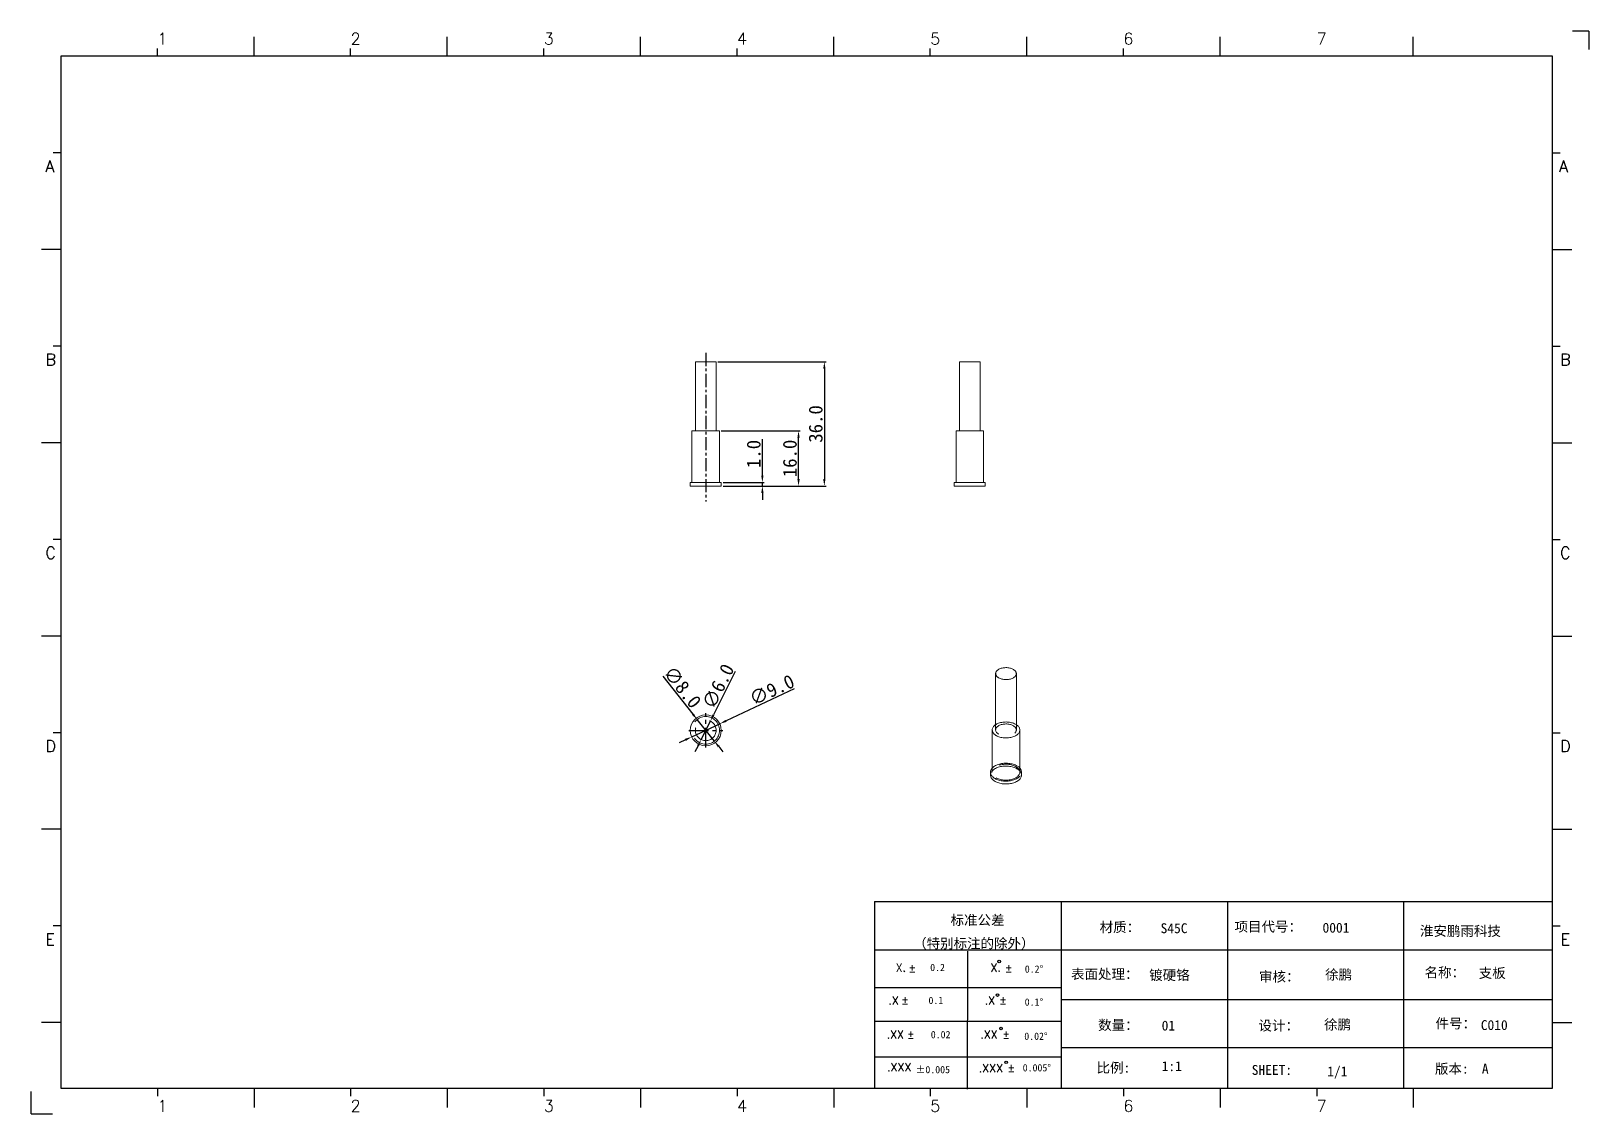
# Model space of a CAD drawing. Extents: x 83 to 30050, y -7164 to 695.
# Drawn here: x 8669.3 to 9121, y -1684.3 to -1370.4 of the extents above; entities that cross this region are included whole.
import ezdxf
from ezdxf.enums import TextEntityAlignment as Align

# ---------------------------------------------------------------- set-up
doc = ezdxf.new("R2010")
doc.units = 0
doc.header["$LTSCALE"] = 8
doc.header["$MEASUREMENT"] = 0
doc.header["$PDSIZE"] = 5
doc.linetypes.add('CENTER', pattern=[2, 1.25, -0.25, 0.25, -0.25])
doc.linetypes.add('HIDDEN', pattern=[1.905, 1.27, -0.635])
doc.layers.get('0').update_dxf_attribs({"linetype": 'CONTINUOUS'})
doc.layers.get('Defpoints').update_dxf_attribs({"linetype": 'CONTINUOUS'})
doc.layers.add('41', color=3, linetype='CONTINUOUS')
doc.layers.add('dim', color=82, linetype='CONTINUOUS', lineweight=9)
doc.styles.add('SIMPLEX', font='SIMPLEX')
doc.styles.get("Standard").update_dxf_attribs({"font": '', "height": 4})
doc.styles.get('Standard').set_extended_font_data('SimSun')
doc.dimstyles.new('ISO-25', dxfattribs={"dimtxt": 6, "dimasz": 2.5, "dimexe": 1.25, "dimexo": 0.625, "dimtad": 1, "dimdec": 1, "dimzin": 1, "dimdsep": 46, "dimtxsty": 'Standard', "dimcen": 2.5, "dimadec": 0, "dimazin": 0, "dimtm": 1e-09, "dimtfac": 1, "dimtdec": 1, "dimtmove": 0, "dimatfit": 3, "dimfxl": 1, "dimtolj": 1, "dimtzin": 0, "dimarcsym": 0})

# ---------------------------------------------------------------- blocks, each defined once
blk = doc.blocks.new('A$C0BB32EA6')
at = {"layer": '41'}
for p, q in [((90.21, 427.84), (90.21, 435.66)), ((168.4, 427.84), (168.4, 435.66)), ((168.4, 427.84), (168.4, 435.66)), ((168.4, 427.84), (168.4, 435.66)), ((246.58, 427.84), (246.58, 435.66)), ((246.58, 427.84), (246.58, 435.66)), ((324.77, 427.84), (324.77, 435.66)), ((402.96, 427.84), (402.96, 435.66)), ((481.15, 427.84), (481.15, 435.66)), ((559.34, 427.84), (559.34, 435.66)), ((51.11, 427.84), (51.11, 430.97)), ((129.3, 427.84), (129.3, 430.97)), ((129.3, 427.84), (129.3, 430.97)), ((129.3, 427.84), (129.3, 430.97)), ((207.49, 427.84), (207.49, 430.97)), ((207.49, 427.84), (207.49, 430.97)), ((285.68, 427.84), (285.68, 430.97)), ((363.87, 427.84), (363.87, 430.97)), ((442.06, 427.84), (442.06, 430.97)), ((615.63, 427.84), (12.02, 427.84)), ((12.02, 427.84), (12.02, 10.32)), ((615.63, 10.32), (615.63, 427.84)), ((12.02, 388.75), (8.89, 388.75)), ((615.63, 388.75), (618.76, 388.75)), ((12.02, 349.66), (4.2, 349.66)), ((615.63, 349.66), (623.45, 349.66)), ((12.02, 310.56), (8.89, 310.56)), ((615.63, 310.56), (618.76, 310.56)), ((12.02, 271.47), (4.2, 271.47)), ((615.63, 271.47), (623.45, 271.47)), ((12.02, 232.37), (8.89, 232.37)), ((615.63, 232.37), (618.76, 232.37)), ((12.02, 193.28), (4.2, 193.28)), ((615.63, 193.28), (623.45, 193.28)), ((12.02, 154.18), (8.89, 154.18)), ((615.63, 154.18), (618.76, 154.18)), ((12.02, 115.09), (4.2, 115.09)), ((615.63, 115.09), (623.45, 115.09)), ((341.34, 85.85), (615.63, 85.85)), ((341.34, 85.85), (341.34, 10.32)), ((416.87, 85.85), (416.87, 10.32)), ((484.16, 85.85), (484.16, 10.32)), ((555.4, 85.7), (555.4, 10.17)), ((12.02, 76), (8.89, 76)), ((615.63, 76), (618.76, 76)), ((615.63, 66.14), (341.34, 66.14)), ((378.86, 10.02), (379.1, 65.84)), ((341.34, 51.12), (416.87, 51.12)), ((615.63, 46.17), (416.87, 46.17)), ((12.02, 36.9), (4.2, 36.9)), ((341.34, 37.5), (401.12, 37.5)), ((341.34, 37.5), (416.87, 37.5)), ((615.63, 36.9), (623.45, 36.9)), ((615.63, 26.74), (416.87, 26.74)), ((341.34, 23.05), (401.87, 23.05)), ((341.34, 23.05), (401.87, 23.05)), ((341.34, 23.05), (401.87, 23.05)), ((341.34, 23.05), (401.87, 23.05)), ((341.34, 23.05), (401.87, 23.05)), ((341.34, 23.05), (416.87, 23.05)), ((12.02, 10.32), (615.63, 10.32)), ((51.11, 10.32), (51.11, 7.19)), ((90.21, 10.32), (90.21, 2.5)), ((129.3, 10.32), (129.3, 7.19)), ((168.4, 10.32), (168.4, 2.5)), ((207.49, 10.32), (207.49, 7.19)), ((246.58, 10.32), (246.58, 2.5)), ((285.68, 10.32), (285.68, 7.19)), ((324.77, 10.32), (324.77, 2.5)), ((326.34, 10.32), (401.87, 10.32)), ((363.87, 10.32), (363.87, 7.19)), ((402.96, 10.32), (402.96, 2.5)), ((442.06, 10.32), (442.06, 7.19)), ((481.15, 10.32), (481.15, 2.5)), ((520.24, 10.32), (520.24, 7.19)), ((559.34, 10.32), (559.34, 2.5))]:
    blk.add_line(p, q, dxfattribs=at)
at = {"layer": '41', "linetype": 'Continuous'}
for p, q in [((630.37, 437.94), (623.79, 437.94)), ((630.37, 437.94), (630.37, 430.59)), ((0, 0), (0, 8.98)), ((0, 0), (8.64, 0))]:
    blk.add_line(p, q, dxfattribs=at)
at = {"layer": '41'}
for centre in [(391.73, 61.61), (391.07, 48.04), (392.49, 34.54), (394.6, 20.83)]:
    blk.add_circle(centre, 0.516, dxfattribs=at)
at = {"layer": '41', "style": 'SIMPLEX'}
for s, height, p in [('1', 4.69, (51.11, 432.54)), ('2', 4.69, (129.3, 432.54)), ('3', 4.69, (207.49, 432.54)), ('4', 4.69, (285.68, 432.54)), ('5', 4.69, (363.87, 432.54)), ('6', 4.69, (442.06, 432.54)), ('7', 4.69, (520.24, 432.54)), ('A', 4.75, (5.76, 380.93)), ('A', 4.75, (618.27, 380.93)), ('B', 4.75, (5.76, 302.74)), ('B', 4.75, (618.72, 302.74)), ('C', 4.75, (5.76, 224.55)), ('C', 4.75, (618.72, 224.55)), ('D', 4.75, (5.76, 146.37)), ('D', 4.75, (618.72, 146.37)), ('E', 4.75, (5.76, 68.18)), ('E', 4.75, (618.95, 68.18)), ('X.', 3.284, (349.84, 57.49)), ('%%p', 3.284, (355.04, 57.36)), ('X.', 3.284, (388.21, 57.49)), ('%%p', 3.284, (394.07, 57.36)), ('.X', 3.284, (346.89, 44.16)), ('%%p', 3.284, (352.09, 44.33)), ('.X', 3.284, (385.9, 44.16)), ('%%p', 3.284, (391.76, 44.33)), ('.XX', 3.284, (346.2, 30.42)), ('%%p', 3.284, (354.44, 30.46)), ('.XX', 3.284, (384.11, 30.42)), ('%%p', 3.284, (393.01, 30.46)), ('.XXX', 3.284, (383.48, 16.83)), ('%%p', 3.284, (395.11, 16.95)), ('1', 4.69, (51.11, 0.87)), ('2', 4.69, (129.3, 0.87)), ('3', 4.69, (207.49, 0.87)), ('4', 4.69, (285.68, 0.87)), ('5', 4.69, (363.87, 0.87)), ('6', 4.69, (442.06, 0.87)), ('7', 4.69, (520.24, 0.87))]:
    blk.add_text(s, height=height, dxfattribs=at).set_placement(p)
at = {"layer": '41', "linetype": 'Continuous'}
for s, p in [('标准公差', (372.08, 76.36)), ('材质：', (432.42, 73.5)), ('项目代号：', (486.99, 73.71)), ('淮安鹏雨科技', (562.04, 71.96)), ('（特别标注的除外）', (356.94, 66.94)), ('表面处理：', (420.83, 54.55)), ('审核：', (496.9, 53.5)), ('名称：', (563.9, 55.18)), ('数量：', (431.79, 33.91)), ('设计：', (496.69, 33.7)), ('件号：', (568.32, 34.55)), ('比例:', (431.16, 16.65)), ('SHEET:', (493.95, 15.75)), ('1/1', (524.5, 15.18)), ('版本:', (568.11, 16.23))]:
    blk.add_text(s, height=4, dxfattribs=at).set_placement(p)
at = {"layer": '41'}
for s, p in [('0.2', (363.82, 57.75)), ('0.2%%D', (402.12, 57.11)), ('0.1', (363.14, 44.41)), ('0.1%%D', (402.07, 43.76)), ('0.02', (364.07, 30.58)), ('0.02%%D', (401.9, 29.93)), ('0.005%%D', (401.27, 17.16))]:
    blk.add_text(s, height=2.929, dxfattribs=at).set_placement(p)
at = {"layer": '41', "style": 'SIMPLEX'}
blk.add_text('.XXX', height=3.284, dxfattribs=at).set_placement((351.31, 18.87), align=Align.MIDDLE_CENTER)
at = {"layer": '41'}
blk.add_text('%%P0.005', height=2.929, dxfattribs=at).set_placement((364.87, 17.89), align=Align.MIDDLE_CENTER)
at = {"layer": '41', "linetype": 'Continuous'}
for tag, p in [('材质', (457.07, 73.08)), ('代号', (522.6, 73.29)), ('表面处理', (452.44, 54.13)), ('审核', (523.65, 54.34)), ('名称', (585.81, 54.97)), ('数量', (457.5, 33.7)), ('设计', (523.23, 34.13)), ('件号', (586.65, 33.91)), ('比例', (457.5, 17.28)), ('版本', (587.08, 16.23))]:
    blk.add_attdef(tag, p, '', height=4, dxfattribs=at)
blk = doc.blocks.new('*D405')
at = {"layer": 'Defpoints', "color": 0}
for p in [(8868.99, -1571.22), (8860.83, -1575.03)]:
    blk.add_point(p, dxfattribs=at)
at = {"layer": 'dim', "color": 0, "lineweight": -2}
for p, q in [((8890.59, -1561.12), (8870.8, -1570.37)), ((8860.83, -1575.03), (8868.99, -1571.22)), ((8859.02, -1575.87), (8857.21, -1576.72))]:
    blk.add_line(p, q, dxfattribs=at)
at = {"layer": 'dim', "color": 0}
for points in [[(8870.66, -1570.07), (8870.94, -1570.67), (8868.99, -1571.22)], [(8858.88, -1575.57), (8859.16, -1576.18), (8860.83, -1575.03)]]:
    blk.add_solid(points, dxfattribs=at)
at = {"layer": 'dim', "color": 0, "insert": (8884.08, -1561.41), "char_height": 4, "attachment_point": 5, "rotation": 25.0449}
blk.add_mtext('\\A1;∅9.0', dxfattribs=at)
blk = doc.blocks.new('*D406')
at = {"layer": 'Defpoints', "color": 0}
for p in [(8862.42, -1569.99), (8867.4, -1576.25)]:
    blk.add_point(p, dxfattribs=at)
at = {"layer": 'dim', "color": 0, "lineweight": -2}
for p, q in [((8852.42, -1557.45), (8861.17, -1568.43)), ((8867.4, -1576.25), (8862.42, -1569.99)), ((8868.65, -1577.81), (8869.89, -1579.38))]:
    blk.add_line(p, q, dxfattribs=at)
at = {"layer": 'dim', "color": 0}
for points in [[(8861.43, -1568.22), (8860.91, -1568.64), (8862.42, -1569.99)], [(8868.91, -1577.61), (8868.39, -1578.02), (8867.4, -1576.25)]]:
    blk.add_solid(points, dxfattribs=at)
at = {"layer": 'dim', "color": 0, "insert": (8858.13, -1560.6), "char_height": 4, "attachment_point": 5, "rotation": 308.5523}
blk.add_mtext('\\A1;∅8.0', dxfattribs=at)
blk = doc.blocks.new('*D407')
at = {"layer": 'Defpoints', "color": 0}
for p in [(8866.26, -1570.44), (8863.56, -1575.8)]:
    blk.add_point(p, dxfattribs=at)
at = {"layer": 'dim', "color": 0, "lineweight": -2}
for p, q in [((8873.46, -1556.11), (8867.15, -1568.65)), ((8863.56, -1575.8), (8866.26, -1570.44)), ((8862.66, -1577.59), (8861.77, -1579.38))]:
    blk.add_line(p, q, dxfattribs=at)
at = {"layer": 'dim', "color": 0}
for points in [[(8866.86, -1568.5), (8867.45, -1568.8), (8866.26, -1570.44)], [(8862.37, -1577.44), (8862.96, -1577.74), (8863.56, -1575.8)]]:
    blk.add_solid(points, dxfattribs=at)
at = {"layer": 'dim', "color": 0, "insert": (8868.52, -1560.37), "char_height": 4, "attachment_point": 5, "rotation": 63.3259}
blk.add_mtext('\\A1;∅6.0', dxfattribs=at)
blk = doc.blocks.new('*D408')
at = {"layer": 'Defpoints', "color": 0}
for p in [(8869.41, -1501.3), (8869.41, -1502.3), (8881.32, -1501.3)]:
    blk.add_point(p, dxfattribs=at)
at = {"layer": 'dim', "color": 0, "lineweight": -2}
for p, q in [((8881.32, -1499.3), (8881.32, -1488.7)), ((8869.91, -1501.3), (8881.82, -1501.3)), ((8869.91, -1502.3), (8881.82, -1502.3)), ((8881.32, -1502.3), (8881.32, -1501.3)), ((8881.32, -1504.3), (8881.32, -1506.3))]:
    blk.add_line(p, q, dxfattribs=at)
at = {"layer": 'dim', "color": 0}
for points in [[(8880.99, -1499.3), (8881.66, -1499.3), (8881.32, -1501.3)], [(8880.99, -1504.3), (8881.66, -1504.3), (8881.32, -1502.3)]]:
    blk.add_solid(points, dxfattribs=at)
at = {"layer": 'dim', "color": 0, "insert": (8878.82, -1493), "char_height": 4, "attachment_point": 5, "rotation": 90}
blk.add_mtext('\\A1;1.0', dxfattribs=at)
blk = doc.blocks.new('*D409')
at = {"layer": 'Defpoints', "color": 0}
for p in [(8868.91, -1486.3), (8891.81, -1486.3), (8869.41, -1502.3)]:
    blk.add_point(p, dxfattribs=at)
at = {"layer": 'dim', "color": 0, "lineweight": -2}
for p, q in [((8869.41, -1486.3), (8892.31, -1486.3)), ((8891.81, -1500.3), (8891.81, -1488.3)), ((8869.91, -1502.3), (8892.31, -1502.3))]:
    blk.add_line(p, q, dxfattribs=at)
at = {"layer": 'dim', "color": 0}
for points in [[(8891.48, -1488.3), (8892.15, -1488.3), (8891.81, -1486.3)], [(8891.48, -1500.3), (8892.15, -1500.3), (8891.81, -1502.3)]]:
    blk.add_solid(points, dxfattribs=at)
at = {"layer": 'dim', "color": 0, "insert": (8889.31, -1494.3), "char_height": 4, "attachment_point": 5, "rotation": 90}
blk.add_mtext('\\A1;16.0', dxfattribs=at)
blk = doc.blocks.new('*D410')
at = {"layer": 'Defpoints', "color": 0}
for p in [(8867.91, -1466.3), (8869.41, -1502.3), (8899.3, -1502.3)]:
    blk.add_point(p, dxfattribs=at)
at = {"layer": 'dim', "color": 0, "lineweight": -2}
for p, q in [((8868.41, -1466.3), (8899.8, -1466.3)), ((8899.3, -1468.3), (8899.3, -1500.3)), ((8869.91, -1502.3), (8899.8, -1502.3))]:
    blk.add_line(p, q, dxfattribs=at)
at = {"layer": 'dim', "color": 0}
for points in [[(8898.97, -1468.3), (8899.63, -1468.3), (8899.3, -1466.3)], [(8898.97, -1500.3), (8899.63, -1500.3), (8899.3, -1502.3)]]:
    blk.add_solid(points, dxfattribs=at)
at = {"layer": 'dim', "color": 0, "insert": (8896.8, -1484.3), "char_height": 4, "attachment_point": 5, "rotation": 90}
blk.add_mtext('\\A1;36.0', dxfattribs=at)

msp = doc.modelspace()

# ---------------------------------------------------------------- linework, layer by layer
at = {"color": 7, "linetype": 'Continuous', "lineweight": 15}
for p, q in [((8861.908, -1466.303), (8861.908, -1486.303)), ((8861.908, -1466.303), (8867.908, -1466.303)), ((8867.908, -1486.303), (8867.908, -1466.303)), ((8938.481, -1466.303), (8938.481, -1486.303)), ((8938.481, -1466.303), (8944.481, -1466.303)), ((8944.481, -1486.303), (8944.481, -1466.303)), ((8860.908, -1486.303), (8860.908, -1501.303)), ((8860.908, -1486.303), (8868.908, -1486.303)), ((8868.908, -1501.303), (8868.908, -1486.303)), ((8937.481, -1486.303), (8937.481, -1501.303)), ((8937.481, -1486.303), (8945.481, -1486.303)), ((8945.481, -1501.303), (8945.481, -1486.303)), ((8860.408, -1501.303), (8860.408, -1502.303)), ((8869.408, -1501.303), (8860.408, -1501.303)), ((8869.408, -1502.303), (8860.408, -1502.303)), ((8869.408, -1502.303), (8869.408, -1501.303)), ((8936.981, -1501.303), (8936.981, -1502.303)), ((8941.481, -1501.303), (8936.981, -1501.303)), ((8941.481, -1502.303), (8936.981, -1502.303)), ((8945.981, -1501.303), (8941.481, -1501.303)), ((8945.981, -1502.303), (8941.481, -1502.303)), ((8945.981, -1502.303), (8945.981, -1501.303)), ((8948.98, -1556.677), (8948.98, -1571.48)), ((8954.98, -1571.48), (8954.98, -1556.677)), ((8947.98, -1573.008), (8947.98, -1584.066)), ((8955.98, -1584.066), (8955.98, -1573.008)), ((8947.48, -1585.256), (8947.48, -1586.072)), ((8956.48, -1586.072), (8956.48, -1585.256))]:
    msp.add_line(p, q, dxfattribs=at)
at = {"color": 1, "linetype": 'CENTER', "ltscale": 0.381}
msp.add_line((8864.908, -1463.703), (8864.908, -1506.801), dxfattribs=at)
at = {"color": 1, "linetype": 'CENTER', "ltscale": 0.5715}
for p, q in [((8864.908, -1578.072), (8864.908, -1568.172)), ((8859.958, -1573.122), (8869.858, -1573.122))]:
    msp.add_line(p, q, dxfattribs=at)
at = {"color": 7, "linetype": 'HIDDEN', "lineweight": 0}
for p, q in [((8948.98, -1571.48), (8948.98, -1573.008)), ((8954.98, -1573.008), (8954.98, -1571.48)), ((8947.98, -1584.066), (8947.98, -1585.256)), ((8955.98, -1585.256), (8955.98, -1584.066))]:
    msp.add_line(p, q, dxfattribs=at)
at = {"color": 7, "linetype": 'Continuous', "lineweight": 15, "flags": 128}
for points in [[(8948.98, -1556.677), (8948.985, -1556.576), (8949.014, -1556.414), (8949.07, -1556.255), (8949.151, -1556.099), (8949.257, -1555.949), (8949.387, -1555.805), (8949.54, -1555.669), (8949.714, -1555.541), (8949.909, -1555.424), (8950.121, -1555.318), (8950.35, -1555.223), (8950.593, -1555.141), (8950.848, -1555.073), (8951.113, -1555.019), (8951.386, -1554.979), (8951.664, -1554.955), (8951.944, -1554.945), (8952.226, -1554.951), (8952.504, -1554.972), (8952.779, -1555.008), (8953.046, -1555.058), (8953.304, -1555.123), (8953.55, -1555.201), (8953.783, -1555.293), (8953.999, -1555.396), (8954.198, -1555.511), (8954.377, -1555.636), (8954.536, -1555.77), (8954.672, -1555.912), (8954.784, -1556.061), (8954.871, -1556.216), (8954.933, -1556.374), (8954.97, -1556.535), (8954.98, -1556.677)], [(8947.98, -1573.008), (8947.982, -1572.937), (8948.005, -1572.749), (8948.055, -1572.563), (8948.13, -1572.38), (8948.232, -1572.201), (8948.358, -1572.027), (8948.509, -1571.86), (8948.682, -1571.701), (8948.878, -1571.55), (8949.094, -1571.409), (8949.33, -1571.278), (8949.583, -1571.159), (8949.852, -1571.053), (8950.135, -1570.959), (8950.43, -1570.879), (8950.736, -1570.813), (8951.05, -1570.762), (8951.37, -1570.726), (8951.694, -1570.705), (8952.02, -1570.699), (8952.346, -1570.708), (8952.67, -1570.733), (8952.989, -1570.773), (8953.301, -1570.828), (8953.604, -1570.898), (8953.897, -1570.981), (8954.176, -1571.078), (8954.442, -1571.188), (8954.69, -1571.31), (8954.921, -1571.443), (8955.132, -1571.587), (8955.322, -1571.74), (8955.49, -1571.901), (8955.635, -1572.07), (8955.755, -1572.245), (8955.85, -1572.425), (8955.92, -1572.609), (8955.963, -1572.796), (8955.979, -1572.984), (8955.98, -1573.008)], [(8955.162, -1583.419), (8954.909, -1583.284), (8954.639, -1583.16), (8954.353, -1583.049), (8954.053, -1582.95), (8953.741, -1582.865), (8953.419, -1582.795), (8953.089, -1582.738), (8952.752, -1582.697), (8952.41, -1582.67), (8952.066, -1582.659), (8951.721, -1582.662), (8951.378, -1582.681), (8951.038, -1582.716), (8950.704, -1582.765), (8950.378, -1582.828), (8950.061, -1582.906), (8949.755, -1582.998), (8949.462, -1583.103), (8949.184, -1583.22), (8948.922, -1583.35), (8948.678, -1583.491), (8948.454, -1583.642), (8948.25, -1583.802), (8948.068, -1583.971), (8947.909, -1584.148), (8947.774, -1584.331), (8947.664, -1584.52), (8947.579, -1584.713), (8947.52, -1584.909), (8947.487, -1585.107), (8947.48, -1585.256)], [(8955.162, -1584.236), (8954.909, -1584.1), (8954.639, -1583.977), (8954.353, -1583.865), (8954.053, -1583.767), (8953.741, -1583.682), (8953.419, -1583.611), (8953.089, -1583.555), (8952.752, -1583.513), (8952.41, -1583.487), (8952.066, -1583.475), (8951.721, -1583.479), (8951.378, -1583.498), (8951.038, -1583.532), (8950.704, -1583.581), (8950.378, -1583.645), (8950.061, -1583.723), (8949.755, -1583.814), (8949.462, -1583.919), (8949.184, -1584.037), (8948.922, -1584.167), (8948.678, -1584.307), (8948.454, -1584.458), (8948.25, -1584.619), (8948.068, -1584.788), (8947.909, -1584.965), (8947.774, -1585.148), (8947.664, -1585.336), (8947.579, -1585.529), (8947.52, -1585.725), (8947.487, -1585.923), (8947.48, -1586.122), (8947.5, -1586.321), (8947.546, -1586.518), (8947.618, -1586.713), (8947.716, -1586.904), (8947.839, -1587.09), (8947.986, -1587.27), (8948.156, -1587.442), (8948.349, -1587.607), (8948.563, -1587.763), (8948.798, -1587.909), (8949.051, -1588.045), (8949.321, -1588.168), (8949.606, -1588.28), (8949.906, -1588.378), (8950.218, -1588.463), (8950.54, -1588.534), (8950.871, -1588.59), (8951.208, -1588.632), (8951.549, -1588.658), (8951.893, -1588.67), (8952.238, -1588.666), (8952.581, -1588.647), (8952.921, -1588.613), (8953.255, -1588.564), (8953.582, -1588.5), (8953.899, -1588.422), (8954.205, -1588.33), (8954.498, -1588.225), (8954.776, -1588.108), (8955.037, -1587.978), (8955.281, -1587.838), (8955.506, -1587.687), (8955.709, -1587.526), (8955.891, -1587.357), (8956.05, -1587.18), (8956.185, -1586.997), (8956.295, -1586.809), (8956.38, -1586.616), (8956.439, -1586.42), (8956.472, -1586.222), (8956.479, -1586.023), (8956.459, -1585.824), (8956.413, -1585.627), (8956.341, -1585.432), (8956.243, -1585.241), (8956.12, -1585.055), (8955.973, -1584.875), (8955.803, -1584.702), (8955.61, -1584.537), (8955.396, -1584.382), (8955.162, -1584.236)]]:
    msp.add_lwpolyline(points, dxfattribs=at)
at = {"color": 7, "linetype": 'HIDDEN', "lineweight": 0, "flags": 128}
for points in [[(8954.98, -1556.677), (8954.979, -1556.697), (8954.963, -1556.859), (8954.92, -1557.02), (8954.852, -1557.177), (8954.758, -1557.33), (8954.64, -1557.478), (8954.498, -1557.618), (8954.335, -1557.75), (8954.15, -1557.873), (8953.947, -1557.985), (8953.726, -1558.085), (8953.49, -1558.173), (8953.24, -1558.248), (8952.98, -1558.31), (8952.711, -1558.357), (8952.435, -1558.389), (8952.155, -1558.406), (8951.874, -1558.408), (8951.594, -1558.394), (8951.317, -1558.366), (8951.046, -1558.323), (8950.783, -1558.265), (8950.531, -1558.193), (8950.291, -1558.108), (8950.066, -1558.011), (8949.858, -1557.902)], [(8949.858, -1574.232), (8949.669, -1574.112), (8949.5, -1573.983), (8949.353, -1573.844), (8949.229, -1573.699), (8949.129, -1573.547), (8949.054, -1573.39), (8949.005, -1573.23), (8948.982, -1573.069), (8948.985, -1572.906), (8949.014, -1572.745), (8949.07, -1572.586), (8949.151, -1572.43), (8949.257, -1572.28), (8949.387, -1572.136), (8949.54, -1572), (8949.714, -1571.872), (8949.909, -1571.755), (8950.121, -1571.648), (8950.35, -1571.554), (8950.593, -1571.472), (8950.848, -1571.404), (8951.113, -1571.35), (8951.386, -1571.31), (8951.664, -1571.286), (8951.944, -1571.276), (8952.226, -1571.282), (8952.504, -1571.303), (8952.779, -1571.338), (8953.046, -1571.389), (8953.304, -1571.454), (8953.55, -1571.532), (8953.783, -1571.624), (8953.999, -1571.727), (8954.198, -1571.842), (8954.377, -1571.967), (8954.536, -1572.101), (8954.672, -1572.243), (8954.784, -1572.392), (8954.871, -1572.546), (8954.933, -1572.705), (8954.97, -1572.866), (8954.979, -1573.028), (8954.963, -1573.19), (8954.92, -1573.351), (8954.852, -1573.508), (8954.758, -1573.661), (8954.64, -1573.808), (8954.498, -1573.949), (8954.335, -1574.081), (8954.15, -1574.203), (8953.947, -1574.315), (8953.726, -1574.416), (8953.49, -1574.504), (8953.24, -1574.579), (8952.98, -1574.641), (8952.711, -1574.687), (8952.435, -1574.72), (8952.155, -1574.737), (8951.874, -1574.739), (8951.594, -1574.725), (8951.317, -1574.697), (8951.046, -1574.654), (8950.783, -1574.596), (8950.531, -1574.524), (8950.291, -1574.439), (8950.066, -1574.342), (8949.858, -1574.232)], [(8955.98, -1573.008), (8955.969, -1573.173), (8955.933, -1573.36), (8955.87, -1573.545), (8955.781, -1573.726), (8955.667, -1573.902), (8955.529, -1574.073), (8955.367, -1574.236), (8955.182, -1574.392), (8954.976, -1574.538), (8954.75, -1574.674), (8954.505, -1574.798), (8954.244, -1574.911), (8953.968, -1575.011), (8953.678, -1575.098), (8953.378, -1575.171), (8953.067, -1575.23), (8952.75, -1575.274), (8952.428, -1575.302), (8952.102, -1575.316), (8951.776, -1575.314), (8951.451, -1575.297), (8951.129, -1575.264), (8950.814, -1575.217), (8950.506, -1575.154), (8950.207, -1575.078), (8949.921, -1574.988), (8949.648, -1574.884), (8949.391, -1574.768), (8949.151, -1574.641)], [(8947.48, -1585.256), (8947.48, -1585.306), (8947.5, -1585.504), (8947.546, -1585.702), (8947.618, -1585.896), (8947.716, -1586.087), (8947.839, -1586.273), (8947.986, -1586.453), (8948.156, -1586.626), (8948.349, -1586.791), (8948.563, -1586.947), (8948.798, -1587.093), (8949.051, -1587.228), (8949.321, -1587.352), (8949.606, -1587.463), (8949.906, -1587.561), (8950.218, -1587.646), (8950.54, -1587.717), (8950.871, -1587.774), (8951.208, -1587.815), (8951.549, -1587.842), (8951.893, -1587.853), (8952.238, -1587.849), (8952.581, -1587.83), (8952.921, -1587.796), (8953.255, -1587.747), (8953.582, -1587.684), (8953.899, -1587.606), (8954.205, -1587.514), (8954.498, -1587.409), (8954.776, -1587.291), (8955.037, -1587.162), (8955.281, -1587.021), (8955.506, -1586.87), (8955.709, -1586.709), (8955.891, -1586.54), (8956.05, -1586.364), (8956.185, -1586.181), (8956.295, -1585.992), (8956.38, -1585.799), (8956.439, -1585.603), (8956.472, -1585.405), (8956.48, -1585.256)], [(8954.808, -1583.623), (8955.029, -1583.762), (8955.23, -1583.91), (8955.409, -1584.067), (8955.566, -1584.233), (8955.698, -1584.405), (8955.806, -1584.583), (8955.888, -1584.765), (8955.945, -1584.951), (8955.974, -1585.138), (8955.978, -1585.327), (8955.955, -1585.514), (8955.905, -1585.701), (8955.829, -1585.884), (8955.727, -1586.063), (8955.601, -1586.237), (8955.451, -1586.404), (8955.277, -1586.563), (8955.081, -1586.714), (8954.865, -1586.855), (8954.63, -1586.986), (8954.377, -1587.104), (8954.108, -1587.211), (8953.825, -1587.305), (8953.529, -1587.385), (8953.223, -1587.451), (8952.909, -1587.502), (8952.589, -1587.538), (8952.265, -1587.559), (8951.939, -1587.565), (8951.613, -1587.555), (8951.29, -1587.53), (8950.971, -1587.49), (8950.659, -1587.435), (8950.355, -1587.366), (8950.063, -1587.283), (8949.783, -1587.186), (8949.518, -1587.076), (8949.269, -1586.954), (8949.038, -1586.821), (8948.827, -1586.677), (8948.637, -1586.524), (8948.469, -1586.363), (8948.324, -1586.194), (8948.204, -1586.019), (8948.109, -1585.838), (8948.04, -1585.654), (8947.996, -1585.468), (8947.98, -1585.279), (8947.99, -1585.091), (8948.026, -1584.904), (8948.089, -1584.719), (8948.178, -1584.538), (8948.292, -1584.361), (8948.431, -1584.191), (8948.593, -1584.027), (8948.777, -1583.872), (8948.984, -1583.726), (8949.21, -1583.59), (8949.454, -1583.465), (8949.715, -1583.352), (8949.991, -1583.252), (8950.281, -1583.165), (8950.582, -1583.092), (8950.892, -1583.034), (8951.209, -1582.99), (8951.532, -1582.961), (8951.857, -1582.948), (8952.184, -1582.95), (8952.508, -1582.967), (8952.83, -1583), (8953.146, -1583.047), (8953.454, -1583.109), (8953.752, -1583.186), (8954.038, -1583.276), (8954.311, -1583.379), (8954.568, -1583.495), (8954.808, -1583.623)]]:
    msp.add_lwpolyline(points, dxfattribs=at)
at = {"color": 7, "linetype": 'Continuous', "lineweight": 15}
msp.add_circle((8864.908, -1573.122), 4.5, dxfattribs=at)
at = {"color": 7, "linetype": 'HIDDEN', "lineweight": 0}
for radius in [4, 3]:
    msp.add_circle((8864.908, -1573.122), radius, dxfattribs=at)
for centre, radius, start, end in [((8950.456, -1556.545), 1.483, 185.10963, 246.21051), ((8949.975, -1572.813), 2.005, 185.57518, 245.74496)]:
    msp.add_arc(centre, radius, start, end, dxfattribs=at)
at = {"color": 7, "linetype": 'Continuous', "lineweight": 15}
msp.add_arc((8954.214, -1585.49), 2.278, 5.90969, 65.41045, dxfattribs=at)

# ---------------------------------------------------------------- block references
at = {"layer": '41', "linetype": 'Continuous', "xscale": 0.7166361600002347, "yscale": 0.7166361600000073, "zscale": 0.7166361600000002}
msp.add_blockref('A$C0BB32EA6', (8669.262, -1684.288), dxfattribs=at).add_auto_attribs({'版本': 'A', '件号': 'C010', '名称': '支板', '设计': '徐鹏', '审核': '徐鹏', '代号': '0001', '比例': '1:1', '数量': '01', '表面处理': '镀硬铬', '材质': 'S45C'})

# ---------------------------------------------------------------- dimensions: what is measured, and where the dimension line sits
at = {"layer": 'dim'}
dim = msp.add_linear_dim(base=(8899.301, -1502.303), p1=(8867.908, -1466.303), p2=(8869.408, -1502.303), angle=90, dimstyle='ISO-25', override={"dimtxt": 2.5, "dimasz": 2, "dimexe": 0.49975, "dimexo": 0.49975, "dimgap": 0.49975}, dxfattribs=at)
dim.commit()
dim.dimension.update_dxf_attribs({"geometry": '*D410', "text_midpoint": (8899.301, -1484.303), "dimtype": 160})
for base, p2, picture, middle in [((8891.814, -1486.303), (8868.908, -1486.303), '*D409', (8889.314, -1494.303)), ((8881.323, -1501.303), (8869.408, -1501.303), '*D408', (8878.824, -1493.004))]:
    dim = msp.add_linear_dim(base=base, p1=(8869.408, -1502.303), p2=p2, angle=90, dimstyle='ISO-25', override={"dimtxt": 2.5, "dimasz": 2, "dimexe": 0.49975, "dimexo": 0.49975, "dimgap": 0.49975}, dxfattribs=at)
    dim.commit()
    dim.dimension.update_dxf_attribs({"geometry": picture, "text_midpoint": middle})
for p1, p2, picture, middle in [((8867.401, -1576.25), (8862.415, -1569.994), '*D406', (8858.126, -1560.6)), ((8863.562, -1575.803), (8866.255, -1570.441), '*D407', (8868.519, -1560.366))]:
    dim = msp.add_diameter_dim_2p(p1=p1, p2=p2, dimstyle='ISO-25', override={"dimtxt": 2.5, "dimasz": 2, "dimexe": 0.49975, "dimexo": 0.49975, "dimgap": 0.49975}, dxfattribs=at)
    dim.commit()
    dim.dimension.update_dxf_attribs({"geometry": picture, "text_midpoint": middle})
dim = msp.add_diameter_dim_2p(p1=(8860.831, -1575.027), p2=(8868.985, -1571.217), dimstyle='ISO-25', override={"dimtxt": 2.5, "dimasz": 2, "dimexe": 0.49975, "dimexo": 0.49975, "dimgap": 0.49975}, dxfattribs=at)
dim.commit()
dim.dimension.update_dxf_attribs({"geometry": '*D405', "text_midpoint": (8885.135, -1563.671), "dimtype": 163})

doc.saveas('drawing.dxf')
